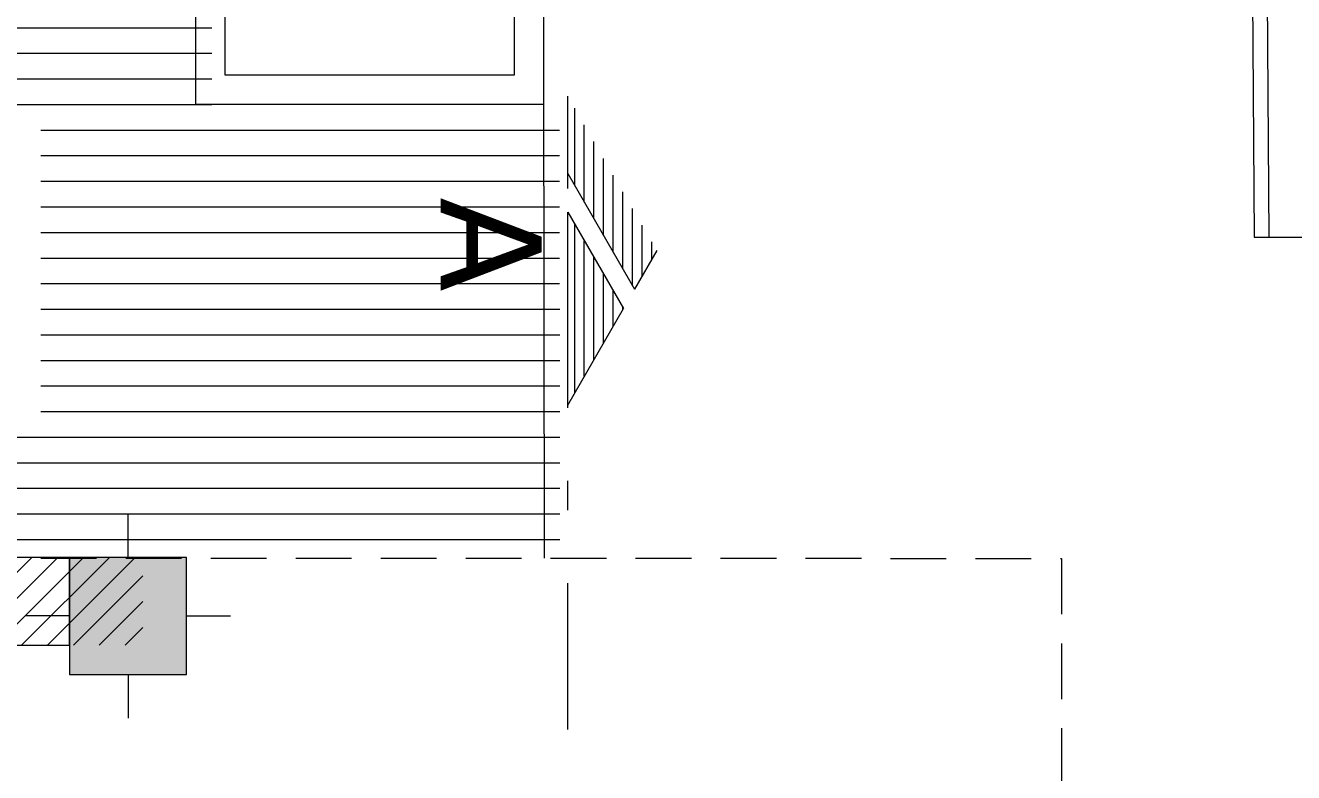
# Model space of a CAD drawing. Header units: inches. Extents: x 70 to 1974, y -315 to 363.
# Drawn here: x 1113.299 to 1117.634, y 203.015 to 205.571 of the extents above; entities that cross this region are included whole.
import ezdxf

# ---------------------------------------------------------------- set-up
doc = ezdxf.new("R2010")
doc.units = ezdxf.units.IN
doc.header["$MEASUREMENT"] = 0
doc.linetypes.add('DASHDOT', pattern=[1, 0.5, -0.25, 0, -0.25])
doc.linetypes.add('DASHED2', pattern=[9.525, 6.35, -3.175])
for name, color, linetype, lineweight in [('1', 19, 'Continuous', 5), ('hidden line', 252, 'Continuous', 5), ('LAYER1', 8, 'Continuous', 9)]:
    doc.layers.add(name, color=color, linetype=linetype, lineweight=lineweight)
doc.layers.add('AX', color=7, linetype='Continuous', lineweight=18, true_color=0xb7ad8f)
doc.layers.add('moble', color=7, linetype='Continuous', lineweight=5, true_color=0x32414e)
doc.layers.add('PDF_stair-open-win', color=7, linetype='Continuous', true_color=0x6d6d6d)
doc.styles.add('STYLE7', font='verdana.ttf')

# ---------------------------------------------------------------- blocks, each defined once
blk = doc.blocks.new('23eqq')
at = {"layer": 'LAYER1', "linetype": 'Continuous'}
h = blk.add_hatch(dxfattribs=at)
h.set_pattern_fill('ANSI31', color=256, scale=0.264, angle=765, style=0)
h.set_pattern_definition([(270, (427.22551, 169.25061), (0.033, 0), [])])
h.paths.add_polyline_path([(431.5293, -79.4663), (431.5293, -79.2023), (431.7579, -78.8063), (431.8341, -78.9383)])
h.paths.add_polyline_path([(431.5293, -79.0703), (431.5293, -78.4103), (431.7198, -78.7403)])
for p, q in [((431.5293, -78.4103), (431.5293, -79.0703)), ((431.5293, -78.4103), (431.7198, -78.7403)), ((431.5293, -78.4103), (431.5293, -79.0703)), ((431.5293, -79.0703), (431.7198, -78.7403)), ((431.5293, -79.2023), (431.7579, -78.8063)), ((431.8341, -78.9383), (431.7579, -78.8063)), ((431.5293, -79.2023), (431.5293, -79.4663)), ((431.5293, -79.2023), (431.5293, -79.4663))]:
    blk.add_line(p, q, dxfattribs=at)
at = {"layer": '1', "linetype": 'Continuous', "ltscale": 0.7, "style": 'STYLE7', "text_generation_flag": 6}
blk.add_text('A', height=0.3456, rotation=90, dxfattribs=at).set_placement((431.0944, -78.7972))
blk = doc.blocks.new('A-A')
at = {"layer": 'AX', "color": 251, "linetype": 'DASHDOT'}
blk.add_line((720.5579, -254.6387), (720.5579, -251.4186), dxfattribs=at)
at = {"color": 251, "extrusion": (0, 0, -1), "zscale": -1, "rotation": 180}
blk.add_blockref('23eqq', (-289.0286, -330.8393), dxfattribs=at)
blk = doc.blocks.new('AAAA')
at = {"layer": 'AX'}
h = blk.add_hatch(color=256, dxfattribs=at)
h.dxf.hatch_style = 1
h.paths.add_polyline_path([(0.7004, 0.6232), (0.3004, 0.6232), (0.3004, 0.2232), (0.7004, 0.2232)])
at = {"layer": 'AX', "linetype": 'DASHDOT'}
for p, q in [((0.5004, 0.6232), (0.5004, 0.7732)), ((0.3004, 0.4232), (0.1504, 0.4232)), ((0.7004, 0.4232), (0.8504, 0.4232)), ((0.5004, 0.2232), (0.5004, 0.0732))]:
    blk.add_line(p, q, dxfattribs=at)
at = {"layer": 'AX'}
blk.add_lwpolyline([(0.3004, 0.2232), (0.7004, 0.2232), (0.7004, 0.6232), (0.3004, 0.6232)], close=True, dxfattribs=at)
blk = doc.blocks.new('s3')
at = {"layer": 'AX', "linetype": 'Continuous'}
h = blk.add_hatch(dxfattribs=at)
h.set_pattern_fill('ANSI31', color=256, scale=0.5)
h.set_pattern_definition([(45, (-0.3, 0), (-0.044194174, 0.044194174), [])])
h.paths.add_polyline_path([(238.7229, 29.0762), (236.842, 29.0762), (236.842, 28.7762), (238.7229, 28.7762)])
h.paths.add_polyline_path([(236.842, 29.0762), (236.5207, 29.0762), (236.5207, 28.7762), (236.842, 28.7762)])
blk.add_lwpolyline([(238.4729, 29.0762), (236.1207, 29.0762), (236.1207, 28.7762), (238.4729, 28.7762)], close=True, dxfattribs=at)
blk.add_blockref('AAAA', (238.1725, 28.453), dxfattribs=at)

msp = doc.modelspace()

# ---------------------------------------------------------------- hatches: boundary and pattern name
at = {"layer": 'moble', "true_color": 0x636466}
h = msp.add_hatch(dxfattribs=at)
h.set_pattern_fill('ANSI31', color=251, scale=0.7, angle=315)
h.set_pattern_definition([(0, (818.35737, 174.6751), (2e-17, 0.0875), [])])
h.paths.add_polyline_path([(1113.94297, 210.01774), (1107.88638, 210.01774), (1107.88638, 209.81331), (1107.1283, 209.83021), (1106.95754, 203.75014), (1115.12603, 203.74737), (1115.12453, 205.29918), (1113.93604, 205.29918)])
h.paths.add_polyline_path([(1108.36218, 209.17726), (1111.31956, 209.17726), (1111.31956, 208.27139), (1108.36218, 208.27139)], flags=16)
h.paths.add_polyline_path([(1107.81462, 206.75651), (1110.78614, 206.75651), (1110.78614, 205.87241), (1108.88942, 205.87241), (1108.88942, 204.7357), (1107.37205, 204.7357), (1107.37205, 205.87241), (1107.81462, 205.87241)], flags=16)
h.paths.add_polyline_path([(1109.75063, 208.232), (1112.76715, 208.232), (1112.76715, 207.30643), (1109.75063, 207.30643)], flags=16)
h.paths.add_polyline_path([(1109.92745, 205.24618), (1113.35187, 205.24618), (1113.35187, 204.19365), (1109.92745, 204.19365)], flags=16)
h.paths.add_polyline_path([(1112.11447, 209.41555), (1113.12605, 209.41555), (1113.12605, 208.37357), (1112.11447, 208.37357)], flags=16)
h.paths.add_polyline_path([(1112.11447, 206.82973), (1113.41056, 206.82973), (1113.41056, 205.62987), (1112.11447, 205.62987)], flags=16)

# ---------------------------------------------------------------- linework, layer by layer
at = {"layer": 'hidden line', "linetype": 'DASHED2', "ltscale": 0.03}
for p, q in [((1106.66989, 203.75143), (1116.84078, 203.74798)), ((1116.84078, 203.74798), (1116.84078, 202.54798))]:
    msp.add_line(p, q, dxfattribs=at)
at = {"layer": 'PDF_stair-open-win', "lineweight": 9}
for p, q in [((1117.47409, 208.24579), (1117.49913, 204.84614)), ((1117.52409, 208.24615), (1117.54913, 204.84615)), ((1115.0701, 205.44579), (1115.07175, 203.74858)), ((1117.49913, 204.84614), (1120.90857, 204.84666))]:
    msp.add_line(p, q, dxfattribs=at)
for points in [[(1115.0701, 205.30039), (1113.88176, 205.30039), (1113.89349, 213.29192), (1115.0701, 213.29192)], [(1114.9701, 205.40039), (1113.98189, 205.40039), (1113.99336, 213.19192), (1114.9701, 213.19192)]]:
    msp.add_lwpolyline(points, close=True, dxfattribs=at)

# ---------------------------------------------------------------- block references
for name, p in [('A-A', (394.59494, 456.70147)), ('s3', (874.97722, 174.6751))]:
    msp.add_blockref(name, p)

doc.saveas('drawing.dxf')
